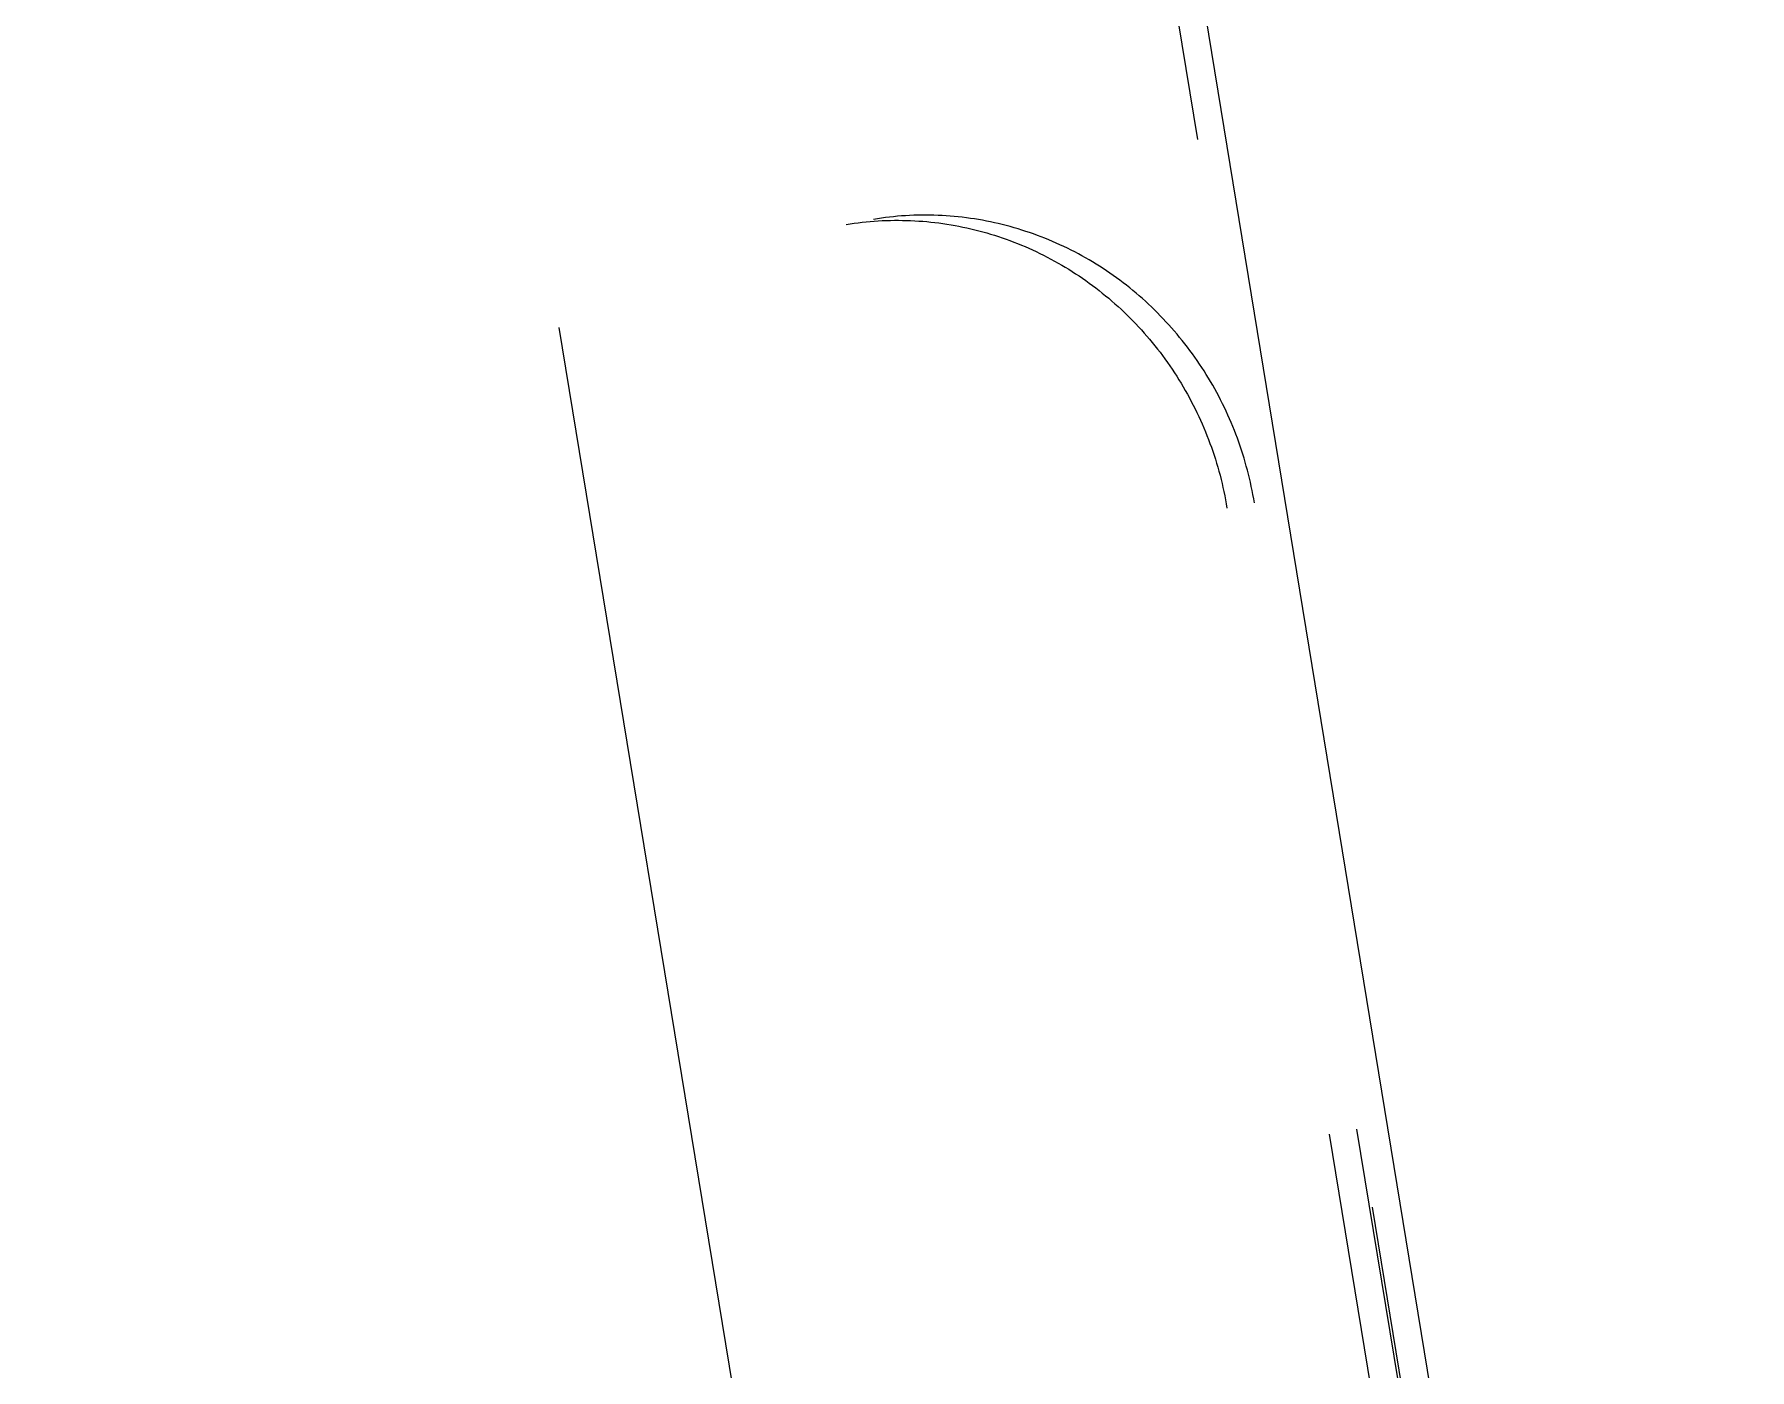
# Model space of a CAD drawing. Header units: millimetres. Extents: x -7970 to 6845, y -11075 to 1978.
# Drawn here: x 563.74 to 588.9, y -9249.03 to -9229.44 of the extents above; entities that cross this region are included whole.
import ezdxf

# ---------------------------------------------------------------- set-up
doc = ezdxf.new("R2010")
doc.units = ezdxf.units.MM
doc.header["$LTSCALE"] = 5
doc.linetypes.add('DASHED2', pattern=[9.525, 6.35, -3.175])
doc.layers.add('Layer0022', color=7, linetype='Continuous')

msp = doc.modelspace()

# ---------------------------------------------------------------- linework, layer by layer
at = {"layer": 'Layer0022', "color": 7, "linetype": 'Continuous', "lineweight": 18}
msp.add_line((588.897, -9277.908), (564.862, -9131.086), dxfattribs=at)
at = {"layer": 'Layer0022', "color": 7, "linetype": 'DASHED2', "lineweight": 18}
for p, q in [((588.495, -9277.983), (570.756, -9169.621)), ((563.735, -9186.742), (579.753, -9284.555)), ((587.864, -9276.913), (581.23, -9236.391)), ((588.266, -9276.837), (581.632, -9236.315))]:
    msp.add_line(p, q, dxfattribs=at)
for points, knots in [([(575.642, -9232.231), (575.955, -9232.179), (576.592, -9232.141), (577.541, -9232.277), (578.448, -9232.601), (579.278, -9233.101), (579.999, -9233.758), (580.584, -9234.545), (581.01, -9235.432), (581.177, -9236.068), (581.23, -9236.391)], [0, 0, 0, 0, 0.12288, 0.246114, 0.369966, 0.494598, 0.620053, 0.746247, 0.872985, 1, 1, 1, 1]), ([(581.632, -9236.315), (581.579, -9235.992), (581.412, -9235.356), (580.986, -9234.469), (580.401, -9233.682), (579.68, -9233.025), (578.85, -9232.525), (577.943, -9232.201), (576.994, -9232.065), (576.356, -9232.103), (576.044, -9232.155)], [0, 0, 0, 0, 0.127015, 0.253753, 0.379947, 0.505402, 0.630034, 0.753886, 0.87712, 1, 1, 1, 1])]:
    msp.add_open_spline(points, degree=3, knots=knots, dxfattribs=at)

doc.saveas('drawing.dxf')
